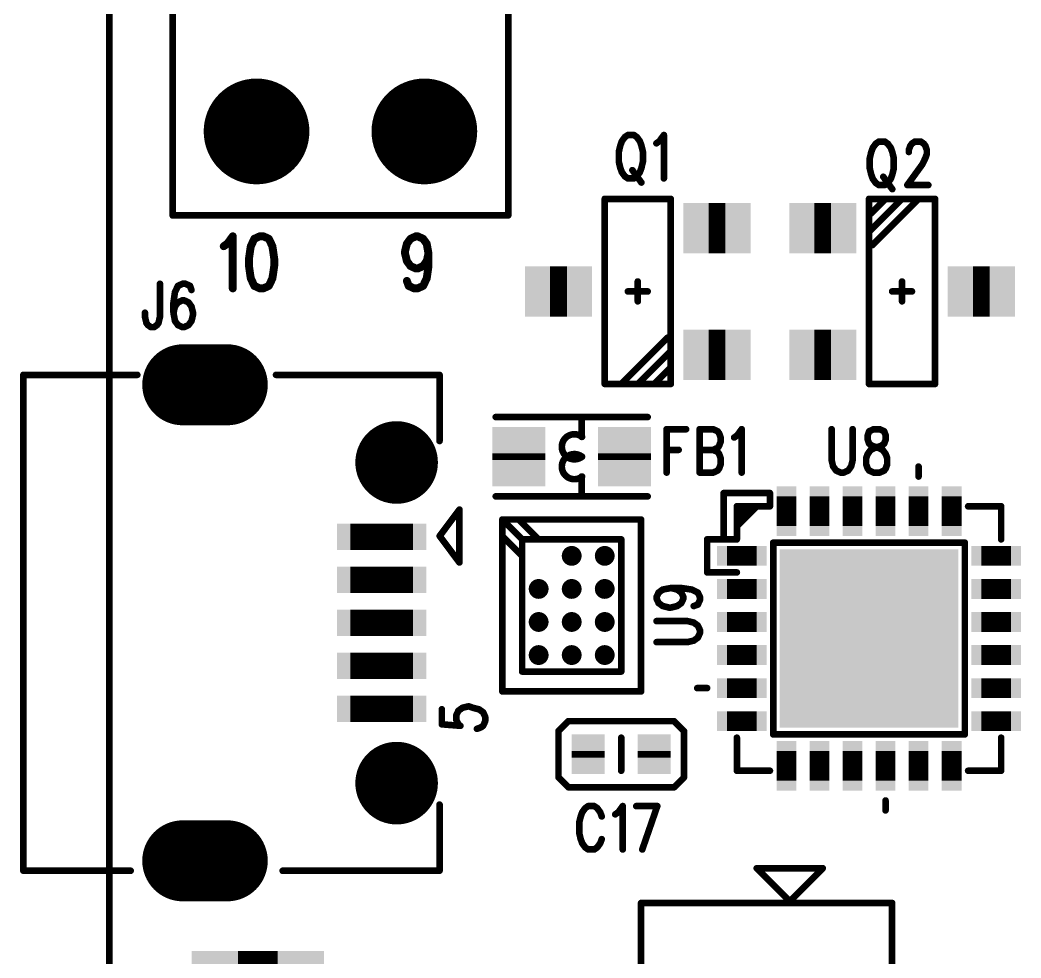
# Model space of a CAD drawing. Extents: x 98.7 to 144.1, y 93.1 to 144.1.
# Drawn here: x 98.65 to 113.8, y 112.67 to 126.85 of the extents above; entities that cross this region are included whole.
import ezdxf

# ---------------------------------------------------------------- set-up
doc = ezdxf.new("R2010")
doc.units = 0
doc.layers.get('0').update_dxf_attribs({"linetype": 'CONTINUOUS'})
doc.layers.add('MASK-TOP_PHO', color=10, linetype='CONTINUOUS')
doc.layers.add('SILK-TOP_PHO', color=9, linetype='CONTINUOUS')

# ---------------------------------------------------------------- blocks, each defined once
blk = doc.blocks.new('ROUND_1')
at = {"const_width": 0.050038}
blk.add_lwpolyline([(-0.025018, 0, 1), (0.025018, 0, 1)], format="xyb", close=True, dxfattribs=at)
blk = doc.blocks.new('ROUND_114')
at = {"const_width": 0.059944}
blk.add_lwpolyline([(-0.029972, 0, 1), (0.029972, 0, 1)], format="xyb", close=True, dxfattribs=at)
blk = doc.blocks.new('SQUARE_43')
blk.add_solid([(1.35001, 1.35001), (1.35001, -1.35001), (-1.35001, 1.35001), (-1.35001, -1.35001)])
blk = doc.blocks.new('ROUND_49')
at = {"const_width": 0.799972}
blk.add_lwpolyline([(-0.399986, 0, 1), (0.399986, 0, 1)], format="xyb", close=True, dxfattribs=at)
blk = doc.blocks.new('ROUND_184')
at = {"const_width": 0.624966}
blk.add_lwpolyline([(-0.312484, 0, 1), (0.312484, 0, 1)], format="xyb", close=True, dxfattribs=at)
blk = doc.blocks.new('ROUND_200')
at = {"const_width": 0.149986}
blk.add_lwpolyline([(-0.074994, 0, 1), (0.074994, 0, 1)], format="xyb", close=True, dxfattribs=at)
blk = doc.blocks.new('SQUARE_7')
blk.add_solid([(0.381, 0.381), (0.381, -0.381), (-0.381, 0.381), (-0.381, -0.381)])
blk = doc.blocks.new('SQUARE_16')
blk.add_solid([(0.250062, 0.250062), (0.250062, -0.250062), (-0.250062, 0.250062), (-0.250062, -0.250062)])
blk = doc.blocks.new('SQUARE_132')
blk.add_solid([(0.700024, 0.700024), (0.700024, -0.700024), (-0.700024, 0.700024), (-0.700024, -0.700024)])
blk = doc.blocks.new('SQUARE_137')
blk.add_solid([(0.149986, 0.149986), (0.149986, -0.149986), (-0.149986, 0.149986), (-0.149986, -0.149986)])
blk = doc.blocks.new('SQUARE_165')
blk.add_solid([(0.40005, 0.40005), (0.40005, -0.40005), (-0.40005, 0.40005), (-0.40005, -0.40005)])
blk = doc.blocks.new('SQUARE_202')
blk.add_solid([(0.200024, 0.200024), (0.200024, -0.200024), (-0.200024, 0.200024), (-0.200024, -0.200024)])
blk = doc.blocks.new('ROUND_203')
at = {"const_width": 0.61252}
blk.add_lwpolyline([(-0.30626, 0, 1), (0.30626, 0, 1)], format="xyb", close=True, dxfattribs=at)

msp = doc.modelspace()

# ---------------------------------------------------------------- linework, layer by layer
at = {"layer": 'MASK-TOP_PHO'}
for points, const_width in [([(100.000054, 143.999966), (100.000054, 100.000054)], 0.100076), ([(109.326934, 123.707398), (109.072934, 123.707398)], 0.762), ([(110.67288, 123.707398), (110.92688, 123.707398)], 0.762), ([(106.926888, 122.750072), (106.672888, 122.750072)], 0.762), ([(113.072926, 122.750072), (113.326926, 122.750072)], 0.762), ([(109.326934, 121.792492), (109.072934, 121.792492)], 0.762), ([(110.67288, 121.792492), (110.92688, 121.792492)], 0.762), ([(101.112574, 121.337578), (101.787452, 121.337578)], 1.225042), ([(106.19994, 120.199912), (106.19994, 120.299988)], 0.8001), ([(107.799886, 120.199912), (107.799886, 120.299988)], 0.8001), ([(110.24997, 119.650002), (110.24997, 119.199914)], 0.299972), ([(110.750096, 119.650002), (110.750096, 119.199914)], 0.299972), ([(111.249968, 119.650002), (111.249968, 119.199914)], 0.299972), ([(111.750094, 119.650002), (111.750094, 119.199914)], 0.299972), ([(112.249966, 119.650002), (112.249966, 119.199914)], 0.299972), ([(112.750092, 119.650002), (112.750092, 119.199914)], 0.299972), ([(103.650034, 119.037608), (104.599994, 119.037608)], 0.400048), ([(109.350048, 118.75008), (109.799882, 118.75008)], 0.299972), ([(113.199926, 118.75008), (113.650014, 118.75008)], 0.299972), ([(103.650034, 118.387622), (104.599994, 118.387622)], 0.400048), ([(109.350048, 118.249954), (109.799882, 118.249954)], 0.299972), ([(113.199926, 118.249954), (113.650014, 118.249954)], 0.299972), ([(103.650034, 117.737382), (104.599994, 117.737382)], 0.400048), ([(109.350048, 117.750082), (109.799882, 117.750082)], 0.299972), ([(113.199926, 117.750082), (113.650014, 117.750082)], 0.299972), ([(103.650034, 117.087396), (104.599994, 117.087396)], 0.400048), ([(109.350048, 117.249956), (109.799882, 117.249956)], 0.299972), ([(113.199926, 117.249956), (113.650014, 117.249956)], 0.299972), ([(109.350048, 116.750084), (109.799882, 116.750084)], 0.299972), ([(113.199926, 116.750084), (113.650014, 116.750084)], 0.299972), ([(103.650034, 116.43741), (104.599994, 116.43741)], 0.400048), ([(109.350048, 116.249958), (109.799882, 116.249958)], 0.299972), ([(113.199926, 116.249958), (113.650014, 116.249958)], 0.299972), ([(107.249976, 115.800124), (107.249976, 115.700048)], 0.500124), ([(108.249974, 115.800124), (108.249974, 115.700048)], 0.500124), ([(110.24997, 115.800124), (110.24997, 115.350036)], 0.299972), ([(110.750096, 115.800124), (110.750096, 115.350036)], 0.299972), ([(111.249968, 115.800124), (111.249968, 115.350036)], 0.299972), ([(111.750094, 115.800124), (111.750094, 115.350036)], 0.299972), ([(112.249966, 115.800124), (112.249966, 115.350036)], 0.299972), ([(112.750092, 115.800124), (112.750092, 115.350036)], 0.299972), ([(101.112574, 114.13744), (101.787452, 114.13744)], 1.225042), ([(101.950012, 112.07496), (102.54996, 112.07496)], 1.400048)]:
    msp.add_lwpolyline(points, dxfattribs=dict(at, const_width=const_width))
at = {"layer": 'SILK-TOP_PHO'}
for points, const_width in [([(100.000054, 143.999966), (100.000054, 100.000054)], 0.100076), ([(100.95992, 123.89993), (100.95992, 136.59993)], 0.100076), ([(106.03992, 136.59993), (106.03992, 123.89993)], 0.100076), ([(107.849924, 125.115574), (107.804458, 125.084332)], 0.100076), ([(107.940856, 125.115574), (107.849924, 125.115574)], 0.100076), ([(107.986322, 125.084332), (107.940856, 125.115574)], 0.100076), ([(108.32719, 125.021848), (108.395516, 125.115574)], 0.100076), ([(108.395516, 125.115574), (108.395516, 124.459492)], 0.100076), ([(107.736386, 124.959364), (107.713526, 124.865638)], 0.100076), ([(107.758992, 125.021848), (107.736386, 124.959364)], 0.100076), ([(107.804458, 125.084332), (107.758992, 125.021848)], 0.100076), ([(108.031788, 125.021848), (107.986322, 125.084332)], 0.100076), ([(108.054648, 124.959364), (108.031788, 125.021848)], 0.100076), ([(108.077254, 124.865638), (108.054648, 124.959364)], 0.100076), ([(108.281724, 124.990606), (108.32719, 125.021848)], 0.100076), ([(111.602266, 124.984256), (111.5568, 124.921772)], 0.100076), ([(111.647732, 125.015752), (111.602266, 124.984256)], 0.100076), ([(111.738664, 125.015752), (111.647732, 125.015752)], 0.100076), ([(111.78413, 124.984256), (111.738664, 125.015752)], 0.100076), ([(111.829596, 124.921772), (111.78413, 124.984256)], 0.100076), ([(112.102392, 124.89053), (112.124998, 124.953014)], 0.100076), ([(112.124998, 124.953014), (112.147604, 124.984256)], 0.100076), ([(112.147604, 124.984256), (112.19307, 125.015752)], 0.100076), ([(112.19307, 125.015752), (112.284002, 125.015752)], 0.100076), ([(112.284002, 125.015752), (112.329468, 124.984256)], 0.100076), ([(112.329468, 124.984256), (112.352328, 124.953014)], 0.100076), ([(112.352328, 124.953014), (112.374934, 124.89053)], 0.100076), ([(107.713526, 124.865638), (107.713526, 124.709428)], 0.100076), ([(108.077254, 124.709428), (108.077254, 124.865638)], 0.100076), ([(111.534194, 124.859288), (111.511334, 124.765562)], 0.100076), ([(111.5568, 124.921772), (111.534194, 124.859288)], 0.100076), ([(111.852202, 124.859288), (111.829596, 124.921772)], 0.100076), ([(111.875062, 124.765562), (111.852202, 124.859288)], 0.100076), ([(112.102392, 124.859288), (112.102392, 124.89053)], 0.100076), ([(112.374934, 124.828046), (112.352328, 124.765562)], 0.100076), ([(112.374934, 124.89053), (112.374934, 124.828046)], 0.100076), ([(107.713526, 124.709428), (107.736386, 124.615702)], 0.100076), ([(108.054648, 124.615702), (108.077254, 124.709428)], 0.100076), ([(111.511334, 124.765562), (111.511334, 124.609352)], 0.100076), ([(111.875062, 124.609352), (111.875062, 124.765562)], 0.100076), ([(112.306862, 124.671836), (112.079532, 124.359416)], 0.100076), ([(112.352328, 124.765562), (112.306862, 124.671836)], 0.100076), ([(107.736386, 124.615702), (107.758992, 124.553218)], 0.100076), ([(107.758992, 124.553218), (107.804458, 124.490734)], 0.100076), ([(107.804458, 124.490734), (107.849924, 124.459492)], 0.100076), ([(107.91825, 124.58446), (108.054648, 124.396754)], 0.100076), ([(107.940856, 124.459492), (107.986322, 124.490734)], 0.100076), ([(107.986322, 124.490734), (108.031788, 124.553218)], 0.100076), ([(108.031788, 124.553218), (108.054648, 124.615702)], 0.100076), ([(111.511334, 124.609352), (111.534194, 124.515626)], 0.100076), ([(111.534194, 124.515626), (111.5568, 124.453142)], 0.100076), ([(111.715804, 124.484384), (111.852202, 124.296932)], 0.100076), ([(111.829596, 124.453142), (111.852202, 124.515626)], 0.100076), ([(111.852202, 124.515626), (111.875062, 124.609352)], 0.100076), ([(107.849924, 124.459492), (107.940856, 124.459492)], 0.100076), ([(111.5568, 124.453142), (111.602266, 124.390658)], 0.100076), ([(111.602266, 124.390658), (111.647732, 124.359416)], 0.100076), ([(111.647732, 124.359416), (111.738664, 124.359416)], 0.100076), ([(111.738664, 124.359416), (111.78413, 124.390658)], 0.100076), ([(111.78413, 124.390658), (111.829596, 124.453142)], 0.100076), ([(112.079532, 124.359416), (112.397794, 124.359416)], 0.100076), ([(108.49991, 124.15012), (107.499912, 124.15012)], 0.100076), ([(107.499912, 124.15012), (107.499912, 121.350024)], 0.100076), ([(108.49991, 121.350024), (108.49991, 124.15012)], 0.100076), ([(111.499904, 124.15012), (111.499904, 121.350024)], 0.100076), ([(112.499902, 124.15012), (111.499904, 124.15012)], 0.100076), ([(112.00003, 124.15012), (111.52505, 123.674886)], 0.100076), ([(111.750094, 124.15012), (111.52505, 123.925076)], 0.100076), ([(112.249966, 124.149866), (111.549942, 123.449842)], 0.100076), ([(112.499902, 121.350024), (112.499902, 124.15012)], 0.100076), ([(106.03992, 123.89993), (100.95992, 123.89993)], 0.100076), ([(101.788214, 123.471178), (101.870002, 123.5837)], 0.119888), ([(101.870002, 123.5837), (101.870002, 122.7963)], 0.119888), ([(102.279196, 123.5837), (102.197154, 123.546362)], 0.119888), ([(102.333552, 123.5837), (102.279196, 123.5837)], 0.119888), ([(102.41534, 123.546362), (102.333552, 123.5837)], 0.119888), ([(104.560116, 123.546362), (104.641904, 123.5837)], 0.119888), ([(104.641904, 123.5837), (104.669082, 123.5837)], 0.119888), ([(104.669082, 123.5837), (104.75087, 123.546362)], 0.119888), ([(101.733604, 123.43384), (101.788214, 123.471178)], 0.119888), ([(102.142798, 123.43384), (102.115366, 123.246134)], 0.119888), ([(102.197154, 123.546362), (102.142798, 123.43384)], 0.119888), ([(102.46995, 123.43384), (102.41534, 123.546362)], 0.119888), ([(102.497382, 123.246134), (102.46995, 123.43384)], 0.119888), ([(104.478074, 123.358656), (104.505506, 123.471178)], 0.119888), ([(104.505506, 123.471178), (104.560116, 123.546362)], 0.119888), ([(104.75087, 123.546362), (104.80548, 123.471178)], 0.119888), ([(104.80548, 123.471178), (104.832658, 123.321318)], 0.119888), ([(104.478074, 123.321318), (104.478074, 123.358656)], 0.119888), ([(104.505506, 123.208796), (104.478074, 123.321318)], 0.119888), ([(104.832658, 123.321318), (104.80548, 123.208796)], 0.119888), ([(104.832658, 123.321318), (104.832658, 123.133866)], 0.119888), ([(102.115366, 123.246134), (102.115366, 123.133866)], 0.119888), ([(102.115366, 123.133866), (102.142798, 122.94616)], 0.119888), ([(102.46995, 122.94616), (102.497382, 123.133866)], 0.119888), ([(102.497382, 123.133866), (102.497382, 123.246134)], 0.119888), ([(104.560116, 123.133866), (104.505506, 123.208796)], 0.119888), ([(104.641904, 123.096274), (104.560116, 123.133866)], 0.119888), ([(104.75087, 123.133866), (104.669082, 123.096274)], 0.119888), ([(104.80548, 123.208796), (104.75087, 123.133866)], 0.119888), ([(104.832658, 123.133866), (104.80548, 122.94616)], 0.119888), ([(104.669082, 123.096274), (104.641904, 123.096274)], 0.119888), ([(100.76815, 122.865642), (100.76815, 122.365516)], 0.100076), ([(101.040946, 122.8344), (100.99548, 122.740674)], 0.100076), ([(101.109018, 122.865642), (101.040946, 122.8344)], 0.100076), ([(101.154484, 122.865642), (101.109018, 122.865642)], 0.100076), ([(101.22281, 122.8344), (101.154484, 122.865642)], 0.100076), ([(101.245416, 122.771916), (101.22281, 122.8344)], 0.100076), ([(102.142798, 122.94616), (102.197154, 122.833638)], 0.119888), ([(102.197154, 122.833638), (102.279196, 122.7963)], 0.119888), ([(102.333552, 122.7963), (102.41534, 122.833638)], 0.119888), ([(102.41534, 122.833638), (102.46995, 122.94616)], 0.119888), ([(104.532684, 122.833638), (104.505506, 122.908822)], 0.119888), ([(104.614472, 122.7963), (104.532684, 122.833638)], 0.119888), ([(104.75087, 122.833638), (104.669082, 122.7963)], 0.119888), ([(104.80548, 122.94616), (104.75087, 122.833638)], 0.119888), ([(108.000038, 122.599958), (108.000038, 122.900186)], 0.100076), ([(112.00003, 122.900186), (112.00003, 122.599958)], 0.100076), ([(100.99548, 122.740674), (100.97262, 122.584464)], 0.100076), ([(102.279196, 122.7963), (102.333552, 122.7963)], 0.119888), ([(104.669082, 122.7963), (104.614472, 122.7963)], 0.119888), ([(107.849924, 122.750072), (108.150152, 122.750072)], 0.100076), ([(112.150144, 122.750072), (111.849916, 122.750072)], 0.100076), ([(100.97262, 122.584464), (100.97262, 122.428)], 0.100076), ([(100.99548, 122.52198), (100.97262, 122.428)], 0.100076), ([(101.040946, 122.584464), (100.99548, 122.52198)], 0.100076), ([(101.109018, 122.615706), (101.040946, 122.584464)], 0.100076), ([(101.131878, 122.615706), (101.109018, 122.615706)], 0.100076), ([(101.19995, 122.584464), (101.131878, 122.615706)], 0.100076), ([(101.245416, 122.52198), (101.19995, 122.584464)], 0.100076), ([(101.268276, 122.428), (101.245416, 122.52198)], 0.100076), ([(100.54082, 122.365516), (100.54082, 122.428)], 0.100076), ([(100.56368, 122.27179), (100.54082, 122.365516)], 0.100076), ([(100.76815, 122.365516), (100.745544, 122.27179)], 0.100076), ([(100.97262, 122.428), (100.99548, 122.303032)], 0.100076), ([(101.245416, 122.303032), (101.268276, 122.396758)], 0.100076), ([(101.268276, 122.396758), (101.268276, 122.428)], 0.100076), ([(100.586286, 122.240548), (100.56368, 122.27179)], 0.100076), ([(100.631752, 122.209306), (100.586286, 122.240548)], 0.100076), ([(100.722684, 122.240548), (100.677218, 122.209306)], 0.100076), ([(100.745544, 122.27179), (100.722684, 122.240548)], 0.100076), ([(100.99548, 122.303032), (101.040946, 122.240548)], 0.100076), ([(101.040946, 122.240548), (101.109018, 122.209306)], 0.100076), ([(101.131878, 122.209306), (101.19995, 122.240548)], 0.100076), ([(101.19995, 122.240548), (101.245416, 122.303032)], 0.100076), ([(100.677218, 122.209306), (100.631752, 122.209306)], 0.100076), ([(101.109018, 122.209306), (101.131878, 122.209306)], 0.100076), ([(107.749848, 121.350024), (108.449872, 122.050048)], 0.100076), ([(108.000038, 121.350024), (108.475018, 121.825004)], 0.100076), ([(100.000054, 121.487438), (98.700082, 121.487438)], 0.100076), ([(98.700082, 121.487438), (98.700082, 113.98758)], 0.100076), ([(100.424996, 121.487438), (100.000054, 121.487438)], 0.100076), ([(100.000054, 117.737382), (100.000054, 121.487438)], 0.100076), ([(104.575102, 121.487438), (102.525068, 121.487438)], 0.100076), ([(105.000044, 121.487438), (104.575102, 121.487438)], 0.100076), ([(105.000044, 120.48744), (105.000044, 121.487438)], 0.100076), ([(108.249974, 121.350024), (108.475018, 121.575068)], 0.100076), ([(107.499912, 121.350024), (108.49991, 121.350024)], 0.100076), ([(111.499904, 121.350024), (112.499902, 121.350024)], 0.100076), ([(105.849928, 120.849898), (108.149898, 120.849898)], 0.100076), ([(107.1499, 120.549924), (107.1499, 120.849898)], 0.100076), ([(108.43641, 120.665748), (108.43641, 120.009412)], 0.100076), ([(108.43641, 120.665748), (108.731812, 120.665748)], 0.100076), ([(108.936282, 120.665748), (108.936282, 120.009412)], 0.100076), ([(108.936282, 120.665748), (109.141006, 120.665748)], 0.100076), ([(109.141006, 120.665748), (109.209078, 120.634252)], 0.100076), ([(109.209078, 120.634252), (109.231938, 120.60301)], 0.100076), ([(109.231938, 120.60301), (109.254544, 120.540526)], 0.100076), ([(109.459014, 120.540526), (109.50448, 120.571768)], 0.100076), ([(109.50448, 120.571768), (109.572806, 120.665748)], 0.100076), ([(109.572806, 120.665748), (109.572806, 120.009412)], 0.100076), ([(110.933992, 120.665748), (110.933992, 120.196864)], 0.100076), ([(111.252254, 120.196864), (111.252254, 120.665748)], 0.100076), ([(111.50219, 120.634252), (111.479584, 120.571768)], 0.100076), ([(111.479584, 120.571768), (111.479584, 120.509284)], 0.100076), ([(111.570516, 120.665748), (111.50219, 120.634252)], 0.100076), ([(111.661448, 120.665748), (111.570516, 120.665748)], 0.100076), ([(111.72952, 120.634252), (111.661448, 120.665748)], 0.100076), ([(111.75238, 120.571768), (111.72952, 120.634252)], 0.100076), ([(111.75238, 120.509284), (111.75238, 120.571768)], 0.100076), ([(109.231938, 120.415558), (109.209078, 120.384316)], 0.100076), ([(109.254544, 120.478042), (109.231938, 120.415558)], 0.100076), ([(109.254544, 120.540526), (109.254544, 120.478042)], 0.100076), ([(111.479584, 120.509284), (111.50219, 120.4468)], 0.100076), ([(111.50219, 120.4468), (111.547656, 120.415558)], 0.100076), ([(111.547656, 120.415558), (111.638588, 120.384316)], 0.100076), ([(111.593122, 120.384316), (111.684054, 120.415558)], 0.100076), ([(111.684054, 120.415558), (111.72952, 120.4468)], 0.100076), ([(111.72952, 120.4468), (111.75238, 120.509284)], 0.100076), ([(108.43641, 120.353074), (108.618274, 120.353074)], 0.100076), ([(108.936282, 120.353074), (109.141006, 120.353074)], 0.100076), ([(109.209078, 120.384316), (109.141006, 120.353074)], 0.100076), ([(109.141006, 120.353074), (109.209078, 120.321832)], 0.100076), ([(109.209078, 120.321832), (109.231938, 120.29059)], 0.100076), ([(109.231938, 120.29059), (109.254544, 120.228106)], 0.100076), ([(111.456724, 120.228106), (111.479584, 120.29059)], 0.100076), ([(111.479584, 120.29059), (111.52505, 120.353074)], 0.100076), ([(111.52505, 120.353074), (111.593122, 120.384316)], 0.100076), ([(111.638588, 120.384316), (111.706914, 120.353074)], 0.100076), ([(111.706914, 120.353074), (111.75238, 120.29059)], 0.100076), ([(111.75238, 120.29059), (111.774986, 120.228106)], 0.100076), ([(109.254544, 120.13438), (109.231938, 120.071896)], 0.100076), ([(109.254544, 120.228106), (109.254544, 120.13438)], 0.100076), ([(110.933992, 120.196864), (110.956852, 120.103138)], 0.100076), ([(110.956852, 120.103138), (111.002318, 120.040654)], 0.100076), ([(111.184182, 120.040654), (111.229648, 120.103138)], 0.100076), ([(111.229648, 120.103138), (111.252254, 120.196864)], 0.100076), ([(111.456724, 120.13438), (111.456724, 120.228106)], 0.100076), ([(111.479584, 120.071896), (111.456724, 120.13438)], 0.100076), ([(111.774986, 120.13438), (111.75238, 120.071896)], 0.100076), ([(111.774986, 120.228106), (111.774986, 120.13438)], 0.100076), ([(112.249966, 119.949976), (112.249966, 120.10009)], 0.100076), ([(107.1499, 119.949976), (107.1499, 119.650002)], 0.100076), ([(109.141006, 120.009412), (108.936282, 120.009412)], 0.100076), ([(109.209078, 120.040654), (109.141006, 120.009412)], 0.100076), ([(109.231938, 120.071896), (109.209078, 120.040654)], 0.100076), ([(111.002318, 120.040654), (111.07039, 120.009412)], 0.100076), ([(111.07039, 120.009412), (111.115856, 120.009412)], 0.100076), ([(111.115856, 120.009412), (111.184182, 120.040654)], 0.100076), ([(111.50219, 120.040654), (111.479584, 120.071896)], 0.100076), ([(111.570516, 120.009412), (111.50219, 120.040654)], 0.100076), ([(111.661448, 120.009412), (111.570516, 120.009412)], 0.100076), ([(111.72952, 120.040654), (111.661448, 120.009412)], 0.100076), ([(111.75238, 120.071896), (111.72952, 120.040654)], 0.100076), ([(105.849928, 119.650002), (108.149898, 119.650002)], 0.100076), ([(110.000034, 119.70004), (109.30001, 119.70004)], 0.100076), ([(109.30001, 119.70004), (109.30001, 119.000016)], 0.100076), ([(110.000034, 119.499888), (110.000034, 119.70004)], 0.100076), ([(110.000034, 119.499888), (109.499908, 119.499888)], 0.100076), ([(109.499908, 119.499888), (109.499908, 119.000016)], 0.100076), ([(109.70006, 119.499888), (109.499908, 119.29999)], 0.100076), ([(109.799882, 119.499888), (109.499908, 119.199914)], 0.100076), ([(109.599984, 119.499888), (109.499908, 119.400066)], 0.100076), ([(113.4999, 119.499888), (113.000028, 119.499888)], 0.100076), ([(113.4999, 119.000016), (113.4999, 119.499888)], 0.100076), ([(105.00106, 119.050054), (105.301034, 119.450104)], 0.100076), ([(105.301034, 119.450104), (105.301034, 118.650004)], 0.100076), ([(105.950004, 116.700046), (105.950004, 119.29999)], 0.100076), ([(105.950004, 119.29999), (108.050076, 119.29999)], 0.100076), ([(106.249978, 119.000016), (105.974896, 119.275098)], 0.100076), ([(106.499914, 119.000016), (106.19994, 119.29999)], 0.100076), ([(108.050076, 119.29999), (108.050076, 116.700046)], 0.100076), ([(105.301034, 118.650004), (105.00106, 119.050054)], 0.100076), ([(106.249978, 118.75008), (105.950004, 119.050054)], 0.100076), ([(107.00004, 119.000016), (106.249978, 119.000016)], 0.100076), ([(106.249978, 119.000016), (106.249978, 117.00002)], 0.100076), ([(107.750102, 119.000016), (107.00004, 119.000016)], 0.100076), ([(107.750102, 117.00002), (107.750102, 119.000016)], 0.100076), ([(109.499908, 119.000016), (109.050074, 119.000016)], 0.100076), ([(109.050074, 119.000016), (109.050074, 118.49989)], 0.100076), ([(112.94999, 118.949978), (110.050072, 118.949978)], 0.100076), ([(110.050072, 118.949978), (110.050072, 116.05006)], 0.100076), ([(112.94999, 116.05006), (112.94999, 118.949978)], 0.100076), ([(109.050074, 118.49989), (109.499908, 118.49989)], 0.100076), ([(108.284264, 118.127272), (108.315506, 118.195344)], 0.100076), ([(108.284264, 118.104666), (108.284264, 118.127272)], 0.100076), ([(108.315506, 118.195344), (108.378244, 118.24081)], 0.100076), ([(108.378244, 118.24081), (108.503212, 118.26367)], 0.100076), ([(108.503212, 118.26367), (108.596938, 118.24081)], 0.100076), ([(108.503212, 118.26367), (108.659422, 118.26367)], 0.100076), ([(108.596938, 118.24081), (108.659422, 118.195344)], 0.100076), ([(108.659422, 118.26367), (108.815632, 118.24081)], 0.100076), ([(108.659422, 118.195344), (108.690664, 118.127272)], 0.100076), ([(108.690664, 118.127272), (108.690664, 118.104666)], 0.100076), ([(108.815632, 118.24081), (108.909358, 118.195344)], 0.100076), ([(108.909358, 118.195344), (108.9406, 118.127272)], 0.100076), ([(108.9406, 118.127272), (108.9406, 118.081806)], 0.100076), ([(108.315506, 118.03634), (108.284264, 118.104666)], 0.100076), ([(108.378244, 117.990874), (108.315506, 118.03634)], 0.100076), ([(108.47197, 117.968268), (108.378244, 117.990874)], 0.100076), ([(108.503212, 117.968268), (108.47197, 117.968268)], 0.100076), ([(108.596938, 117.990874), (108.503212, 117.968268)], 0.100076), ([(108.659422, 118.03634), (108.596938, 117.990874)], 0.100076), ([(108.690664, 118.104666), (108.659422, 118.03634)], 0.100076), ([(108.909358, 118.013734), (108.846874, 117.990874)], 0.100076), ([(108.9406, 118.081806), (108.909358, 118.013734)], 0.100076), ([(100.000054, 113.98758), (100.000054, 117.737382)], 0.100076), ([(108.753148, 117.763544), (108.284264, 117.763544)], 0.100076), ([(108.846874, 117.740938), (108.753148, 117.763544)], 0.100076), ([(108.909358, 117.695472), (108.846874, 117.740938)], 0.100076), ([(108.9406, 117.6274), (108.909358, 117.695472)], 0.100076), ([(108.909358, 117.513608), (108.9406, 117.581934)], 0.100076), ([(108.9406, 117.581934), (108.9406, 117.6274)], 0.100076), ([(108.284264, 117.445536), (108.753148, 117.445536)], 0.100076), ([(108.753148, 117.445536), (108.846874, 117.468142)], 0.100076), ([(108.846874, 117.468142), (108.909358, 117.513608)], 0.100076), ([(106.249978, 117.00002), (107.750102, 117.00002)], 0.100076), ([(108.050076, 116.700046), (105.950004, 116.700046)], 0.100076), ([(109.050074, 116.750084), (108.89996, 116.750084)], 0.100076), ([(105.346754, 116.452396), (105.440734, 116.475002)], 0.100076), ([(105.440734, 116.475002), (105.503218, 116.452396)], 0.100076), ([(105.034334, 116.429536), (105.034334, 116.202206)], 0.100076), ([(105.253028, 116.338604), (105.28427, 116.40693)], 0.100076), ([(105.253028, 116.270532), (105.253028, 116.338604)], 0.100076), ([(105.28427, 116.40693), (105.346754, 116.452396)], 0.100076), ([(105.503218, 116.452396), (105.596944, 116.429536)], 0.100076), ([(105.596944, 116.429536), (105.659428, 116.38407)], 0.100076), ([(105.659428, 116.38407), (105.69067, 116.315998)], 0.100076), ([(105.69067, 116.315998), (105.69067, 116.247672)], 0.100076), ([(105.034334, 116.202206), (105.315512, 116.1796)], 0.100076), ([(105.28427, 116.202206), (105.253028, 116.270532)], 0.100076), ([(105.315512, 116.1796), (105.28427, 116.202206)], 0.100076), ([(105.628186, 116.15674), (105.565702, 116.134134)], 0.100076), ([(105.659428, 116.1796), (105.628186, 116.15674)], 0.100076), ([(105.69067, 116.247672), (105.659428, 116.1796)], 0.100076), ([(106.950002, 116.249958), (106.799888, 116.100098)], 0.100076), ([(108.549948, 116.249958), (106.950002, 116.249958)], 0.100076), ([(108.700062, 116.100098), (108.549948, 116.249958)], 0.100076), ([(106.799888, 116.100098), (106.799888, 115.400074)], 0.100076), ([(107.750102, 116.000022), (107.750102, 115.499896)], 0.100076), ([(108.700062, 115.400074), (108.700062, 116.100098)], 0.100076), ([(109.499908, 116.000022), (109.499908, 115.499896)], 0.100076), ([(110.050072, 116.05006), (112.94999, 116.05006)], 0.100076), ([(113.4999, 116.000022), (113.4999, 115.499896)], 0.100076), ([(106.799888, 115.400074), (106.950002, 115.24996)], 0.100076), ([(108.549948, 115.24996), (108.700062, 115.400074)], 0.100076), ([(109.499908, 115.499896), (110.000034, 115.499896)], 0.100076), ([(113.4999, 115.499896), (113.000028, 115.499896)], 0.100076), ([(106.950002, 115.24996), (108.549948, 115.24996)], 0.100076), ([(105.000044, 114.987578), (105.000044, 113.98758)], 0.100076), ([(107.249976, 114.965734), (107.20451, 114.934492)], 0.100076), ([(107.340908, 114.965734), (107.249976, 114.965734)], 0.100076), ([(107.386374, 114.934492), (107.340908, 114.965734)], 0.100076), ([(107.704636, 114.871754), (107.772708, 114.965734)], 0.100076), ([(107.772708, 114.965734), (107.772708, 114.309398)], 0.100076), ([(107.977178, 114.965734), (108.29544, 114.965734)], 0.100076), ([(108.29544, 114.965734), (108.06811, 114.309398)], 0.100076), ([(111.750094, 114.899948), (111.750094, 115.050062)], 0.100076), ([(107.136438, 114.80927), (107.113578, 114.715544)], 0.100076), ([(107.159044, 114.871754), (107.136438, 114.80927)], 0.100076), ([(107.20451, 114.934492), (107.159044, 114.871754)], 0.100076), ([(107.43184, 114.871754), (107.386374, 114.934492)], 0.100076), ([(107.454446, 114.80927), (107.43184, 114.871754)], 0.100076), ([(107.65917, 114.840512), (107.704636, 114.871754)], 0.100076), ([(107.113578, 114.715544), (107.113578, 114.559334)], 0.100076), ([(107.113578, 114.559334), (107.136438, 114.465608)], 0.100076), ([(107.136438, 114.465608), (107.159044, 114.403124)], 0.100076), ([(107.159044, 114.403124), (107.20451, 114.34064)], 0.100076), ([(107.20451, 114.34064), (107.249976, 114.309398)], 0.100076), ([(107.340908, 114.309398), (107.386374, 114.34064)], 0.100076), ([(107.386374, 114.34064), (107.43184, 114.403124)], 0.100076), ([(107.43184, 114.403124), (107.454446, 114.465608)], 0.100076), ([(107.249976, 114.309398), (107.340908, 114.309398)], 0.100076), ([(98.700082, 113.98758), (100.000054, 113.98758)], 0.100076), ([(100.000054, 113.98758), (100.32492, 113.98758)], 0.100076), ([(104.575102, 113.98758), (102.62489, 113.98758)], 0.100076), ([(105.000044, 113.98758), (104.575102, 113.98758)], 0.100076), ([(110.275116, 113.549938), (109.799882, 114.024918)], 0.100076), ([(109.799882, 114.024918), (110.79988, 114.024918)], 0.100076), ([(110.79988, 114.024918), (110.3249, 113.549938)], 0.100076), ([(108.050076, 113.4999), (111.849916, 113.4999)], 0.100076), ([(108.050076, 101.000052), (108.050076, 113.4999)], 0.100076), ([(111.849916, 113.4999), (111.849916, 101.000052)], 0.100076)]:
    msp.add_lwpolyline(points, dxfattribs=dict(at, const_width=const_width))
at = {"layer": 'SILK-TOP_PHO', "const_width": 0.100076}
for points in [[(107.156758, 120.549924, 2.0411696), (107.156758, 120.24995)], [(107.156758, 120.24995, 2.0400898), (107.156758, 119.949722)]]:
    msp.add_lwpolyline(points, format="xyb", dxfattribs=at)

# ---------------------------------------------------------------- block references
at = {"layer": 'MASK-TOP_PHO'}
for name, p in [('ROUND_49', (102.22992, 125.16993)), ('ROUND_49', (104.76992, 125.16993)), ('SQUARE_7', (109.072934, 123.707398)), ('SQUARE_7', (109.326934, 123.707398)), ('SQUARE_7', (110.67288, 123.707398)), ('SQUARE_7', (110.92688, 123.707398)), ('SQUARE_7', (106.672888, 122.750072)), ('SQUARE_7', (106.926888, 122.750072)), ('SQUARE_7', (113.072926, 122.750072)), ('SQUARE_7', (113.326926, 122.750072)), ('SQUARE_7', (109.072934, 121.792492)), ('SQUARE_7', (109.326934, 121.792492)), ('SQUARE_7', (110.67288, 121.792492)), ('SQUARE_7', (110.92688, 121.792492)), ('ROUND_203', (101.112574, 121.337578)), ('ROUND_203', (101.787452, 121.337578)), ('ROUND_184', (104.350058, 120.162574)), ('SQUARE_165', (106.19994, 120.299988)), ('SQUARE_165', (106.19994, 120.199912)), ('SQUARE_165', (107.799886, 120.299988)), ('SQUARE_165', (107.799886, 120.199912)), ('SQUARE_137', (110.24997, 119.650002)), ('SQUARE_137', (110.750096, 119.650002)), ('SQUARE_137', (111.249968, 119.650002)), ('SQUARE_137', (111.750094, 119.650002)), ('SQUARE_137', (112.249966, 119.650002)), ('SQUARE_137', (112.750092, 119.650002)), ('SQUARE_202', (103.650034, 119.037608)), ('SQUARE_202', (104.599994, 119.037608)), ('SQUARE_137', (110.24997, 119.199914)), ('SQUARE_137', (110.750096, 119.199914)), ('SQUARE_137', (111.249968, 119.199914)), ('SQUARE_137', (111.750094, 119.199914)), ('SQUARE_137', (112.249966, 119.199914)), ('SQUARE_137', (112.750092, 119.199914)), ('ROUND_200', (107.00004, 118.75008)), ('ROUND_200', (107.499912, 118.75008)), ('SQUARE_137', (109.350048, 118.75008)), ('SQUARE_137', (109.799882, 118.75008)), ('SQUARE_43', (111.499904, 117.499892)), ('SQUARE_137', (113.199926, 118.75008)), ('SQUARE_137', (113.650014, 118.75008)), ('SQUARE_202', (103.650034, 118.387622)), ('SQUARE_202', (104.599994, 118.387622)), ('ROUND_200', (106.499914, 118.249954)), ('ROUND_200', (107.00004, 118.249954)), ('ROUND_200', (107.499912, 118.249954)), ('SQUARE_137', (109.350048, 118.249954)), ('SQUARE_137', (109.799882, 118.249954)), ('SQUARE_137', (113.199926, 118.249954)), ('SQUARE_137', (113.650014, 118.249954)), ('SQUARE_202', (103.650034, 117.737382)), ('SQUARE_202', (104.599994, 117.737382)), ('ROUND_200', (106.499914, 117.750082)), ('ROUND_200', (107.00004, 117.750082)), ('ROUND_200', (107.499912, 117.750082)), ('SQUARE_137', (109.350048, 117.750082)), ('SQUARE_137', (109.799882, 117.750082)), ('SQUARE_137', (113.199926, 117.750082)), ('SQUARE_137', (113.650014, 117.750082)), ('SQUARE_202', (103.650034, 117.087396)), ('SQUARE_202', (104.599994, 117.087396)), ('ROUND_200', (106.499914, 117.249956)), ('ROUND_200', (107.00004, 117.249956)), ('ROUND_200', (107.499912, 117.249956)), ('SQUARE_137', (109.350048, 117.249956)), ('SQUARE_137', (109.799882, 117.249956)), ('SQUARE_137', (113.199926, 117.249956)), ('SQUARE_137', (113.650014, 117.249956)), ('SQUARE_137', (109.350048, 116.750084)), ('SQUARE_137', (109.799882, 116.750084)), ('SQUARE_137', (113.199926, 116.750084)), ('SQUARE_137', (113.650014, 116.750084)), ('SQUARE_202', (103.650034, 116.43741)), ('SQUARE_202', (104.599994, 116.43741)), ('SQUARE_137', (109.350048, 116.249958)), ('SQUARE_137', (109.799882, 116.249958)), ('SQUARE_137', (113.199926, 116.249958)), ('SQUARE_137', (113.650014, 116.249958)), ('SQUARE_16', (107.249976, 115.800124)), ('SQUARE_16', (108.249974, 115.800124)), ('ROUND_184', (104.350058, 115.312444)), ('SQUARE_16', (107.249976, 115.700048)), ('SQUARE_16', (108.249974, 115.700048)), ('SQUARE_137', (110.24997, 115.800124)), ('SQUARE_137', (110.750096, 115.800124)), ('SQUARE_137', (111.249968, 115.800124)), ('SQUARE_137', (111.750094, 115.800124)), ('SQUARE_137', (112.249966, 115.800124)), ('SQUARE_137', (112.750092, 115.800124)), ('SQUARE_137', (110.24997, 115.350036)), ('SQUARE_137', (110.750096, 115.350036)), ('SQUARE_137', (111.249968, 115.350036)), ('SQUARE_137', (111.750094, 115.350036)), ('SQUARE_137', (112.249966, 115.350036)), ('SQUARE_137', (112.750092, 115.350036)), ('ROUND_203', (101.112574, 114.13744)), ('ROUND_203', (101.787452, 114.13744)), ('SQUARE_132', (101.950012, 112.07496)), ('SQUARE_132', (102.54996, 112.07496))]:
    msp.add_blockref(name, p, dxfattribs=at)
at = {"layer": 'SILK-TOP_PHO'}
for name, p in [('ROUND_1', (107.849924, 125.115574)), ('ROUND_1', (107.849924, 125.115574)), ('ROUND_1', (107.940856, 125.115574)), ('ROUND_1', (108.395516, 125.115574)), ('ROUND_1', (107.736386, 124.959364)), ('ROUND_1', (107.758992, 125.021848)), ('ROUND_1', (107.804458, 125.084332)), ('ROUND_1', (107.986322, 125.084332)), ('ROUND_1', (108.031788, 125.021848)), ('ROUND_1', (108.054648, 124.959364)), ('ROUND_1', (108.281724, 124.990606)), ('ROUND_1', (108.32719, 125.021848)), ('ROUND_1', (111.602266, 124.984256)), ('ROUND_1', (111.647732, 125.015752)), ('ROUND_1', (111.647732, 125.015752)), ('ROUND_1', (111.738664, 125.015752)), ('ROUND_1', (111.738664, 125.015752)), ('ROUND_1', (111.78413, 124.984256)), ('ROUND_1', (112.124998, 124.953014)), ('ROUND_1', (112.147604, 124.984256)), ('ROUND_1', (112.19307, 125.015752)), ('ROUND_1', (112.19307, 125.015752)), ('ROUND_1', (112.284002, 125.015752)), ('ROUND_1', (112.284002, 125.015752)), ('ROUND_1', (112.329468, 124.984256)), ('ROUND_1', (112.352328, 124.953014)), ('ROUND_1', (107.713526, 124.865638)), ('ROUND_1', (108.077254, 124.865638)), ('ROUND_1', (111.534194, 124.859288)), ('ROUND_1', (111.5568, 124.921772)), ('ROUND_1', (111.829596, 124.921772)), ('ROUND_1', (111.852202, 124.859288)), ('ROUND_1', (112.102392, 124.89053)), ('ROUND_1', (112.102392, 124.859288)), ('ROUND_1', (112.374934, 124.89053)), ('ROUND_1', (112.374934, 124.828046)), ('ROUND_1', (107.713526, 124.709428)), ('ROUND_1', (108.077254, 124.709428)), ('ROUND_1', (111.511334, 124.765562)), ('ROUND_1', (111.875062, 124.765562)), ('ROUND_1', (112.306862, 124.671836)), ('ROUND_1', (112.352328, 124.765562)), ('ROUND_1', (107.736386, 124.615702)), ('ROUND_1', (107.758992, 124.553218)), ('ROUND_1', (107.804458, 124.490734)), ('ROUND_1', (107.91825, 124.58446)), ('ROUND_1', (107.986322, 124.490734)), ('ROUND_1', (108.031788, 124.553218)), ('ROUND_1', (108.054648, 124.615702)), ('ROUND_1', (111.511334, 124.609352)), ('ROUND_1', (111.534194, 124.515626)), ('ROUND_1', (111.715804, 124.484384)), ('ROUND_1', (111.852202, 124.515626)), ('ROUND_1', (111.875062, 124.609352)), ('ROUND_1', (107.849924, 124.459492)), ('ROUND_1', (107.940856, 124.459492)), ('ROUND_1', (108.054648, 124.396754)), ('ROUND_1', (108.395516, 124.459492)), ('ROUND_1', (111.5568, 124.453142)), ('ROUND_1', (111.602266, 124.390658)), ('ROUND_1', (111.647732, 124.359416)), ('ROUND_1', (111.738664, 124.359416)), ('ROUND_1', (111.78413, 124.390658)), ('ROUND_1', (111.829596, 124.453142)), ('ROUND_1', (112.079532, 124.359416)), ('ROUND_1', (112.397794, 124.359416)), ('ROUND_1', (111.852202, 124.296932)), ('ROUND_1', (107.499912, 124.15012)), ('ROUND_1', (108.49991, 124.15012)), ('ROUND_1', (111.499904, 124.15012)), ('ROUND_1', (111.499904, 124.15012)), ('ROUND_1', (111.750094, 124.15012)), ('ROUND_1', (112.00003, 124.15012)), ('ROUND_1', (112.249966, 124.149866)), ('ROUND_1', (112.499902, 124.15012)), ('ROUND_1', (100.95992, 123.89993)), ('ROUND_1', (106.03992, 123.89993)), ('ROUND_1', (111.52505, 123.925076)), ('ROUND_114', (101.870002, 123.5837)), ('ROUND_114', (102.279196, 123.5837)), ('ROUND_114', (102.279196, 123.5837)), ('ROUND_114', (102.333552, 123.5837)), ('ROUND_114', (104.641904, 123.5837)), ('ROUND_114', (104.669082, 123.5837)), ('ROUND_1', (111.52505, 123.674886)), ('ROUND_114', (101.733604, 123.43384)), ('ROUND_114', (101.788214, 123.471178)), ('ROUND_114', (102.142798, 123.43384)), ('ROUND_114', (102.197154, 123.546362)), ('ROUND_114', (102.41534, 123.546362)), ('ROUND_114', (102.46995, 123.43384)), ('ROUND_114', (104.505506, 123.471178)), ('ROUND_114', (104.560116, 123.546362)), ('ROUND_114', (104.75087, 123.546362)), ('ROUND_114', (104.80548, 123.471178)), ('ROUND_1', (111.549942, 123.449842)), ('ROUND_114', (104.478074, 123.358656)), ('ROUND_114', (104.478074, 123.321318)), ('ROUND_114', (104.832658, 123.321318)), ('ROUND_114', (104.832658, 123.321318)), ('ROUND_114', (102.115366, 123.246134)), ('ROUND_114', (102.115366, 123.133866)), ('ROUND_114', (102.497382, 123.246134)), ('ROUND_114', (102.497382, 123.133866)), ('ROUND_114', (104.505506, 123.208796)), ('ROUND_114', (104.560116, 123.133866)), ('ROUND_114', (104.75087, 123.133866)), ('ROUND_114', (104.80548, 123.208796)), ('ROUND_114', (104.832658, 123.133866)), ('ROUND_114', (104.641904, 123.096274)), ('ROUND_114', (104.669082, 123.096274)), ('ROUND_1', (100.76815, 122.865642)), ('ROUND_1', (101.040946, 122.8344)), ('ROUND_1', (101.109018, 122.865642)), ('ROUND_1', (101.154484, 122.865642)), ('ROUND_1', (101.22281, 122.8344)), ('ROUND_114', (102.142798, 122.94616)), ('ROUND_114', (102.197154, 122.833638)), ('ROUND_114', (102.41534, 122.833638)), ('ROUND_114', (102.46995, 122.94616)), ('ROUND_114', (104.505506, 122.908822)), ('ROUND_114', (104.532684, 122.833638)), ('ROUND_114', (104.75087, 122.833638)), ('ROUND_114', (104.80548, 122.94616)), ('ROUND_1', (108.000038, 122.900186)), ('ROUND_1', (112.00003, 122.900186)), ('ROUND_1', (100.99548, 122.740674)), ('ROUND_1', (101.245416, 122.771916)), ('ROUND_114', (101.870002, 122.7963)), ('ROUND_114', (102.279196, 122.7963)), ('ROUND_114', (102.333552, 122.7963)), ('ROUND_114', (104.614472, 122.7963)), ('ROUND_114', (104.669082, 122.7963)), ('ROUND_1', (107.849924, 122.750072)), ('ROUND_1', (108.150152, 122.750072)), ('ROUND_1', (111.849916, 122.750072)), ('ROUND_1', (112.150144, 122.750072)), ('ROUND_1', (100.97262, 122.584464)), ('ROUND_1', (100.99548, 122.52198)), ('ROUND_1', (101.040946, 122.584464)), ('ROUND_1', (101.109018, 122.615706)), ('ROUND_1', (101.131878, 122.615706)), ('ROUND_1', (101.19995, 122.584464)), ('ROUND_1', (101.245416, 122.52198)), ('ROUND_1', (108.000038, 122.599958)), ('ROUND_1', (112.00003, 122.599958)), ('ROUND_1', (100.54082, 122.428)), ('ROUND_1', (100.54082, 122.365516)), ('ROUND_1', (100.76815, 122.365516)), ('ROUND_1', (100.97262, 122.428)), ('ROUND_1', (100.97262, 122.428)), ('ROUND_1', (101.268276, 122.428)), ('ROUND_1', (101.268276, 122.396758)), ('ROUND_1', (100.56368, 122.27179)), ('ROUND_1', (100.586286, 122.240548)), ('ROUND_1', (100.722684, 122.240548)), ('ROUND_1', (100.745544, 122.27179)), ('ROUND_1', (100.99548, 122.303032)), ('ROUND_1', (101.040946, 122.240548)), ('ROUND_1', (101.19995, 122.240548)), ('ROUND_1', (101.245416, 122.303032)), ('ROUND_1', (100.631752, 122.209306)), ('ROUND_1', (100.677218, 122.209306)), ('ROUND_1', (101.109018, 122.209306)), ('ROUND_1', (101.131878, 122.209306)), ('ROUND_1', (108.449872, 122.050048)), ('ROUND_1', (108.475018, 121.825004)), ('ROUND_1', (98.700082, 121.487438)), ('ROUND_1', (100.000054, 121.487438)), ('ROUND_1', (100.000054, 121.487438)), ('ROUND_1', (100.424996, 121.487438)), ('ROUND_1', (102.525068, 121.487438)), ('ROUND_1', (104.575102, 121.487438)), ('ROUND_1', (105.000044, 121.487438)), ('ROUND_1', (108.475018, 121.575068)), ('ROUND_1', (107.499912, 121.350024)), ('ROUND_1', (107.749848, 121.350024)), ('ROUND_1', (108.000038, 121.350024)), ('ROUND_1', (108.249974, 121.350024)), ('ROUND_1', (108.49991, 121.350024)), ('ROUND_1', (108.49991, 121.350024)), ('ROUND_1', (111.499904, 121.350024)), ('ROUND_1', (112.499902, 121.350024)), ('ROUND_1', (105.849928, 120.849898)), ('ROUND_1', (107.1499, 120.849898)), ('ROUND_1', (108.149898, 120.849898)), ('ROUND_1', (107.1499, 120.549924)), ('ROUND_1', (107.156758, 120.549924)), ('ROUND_1', (108.43641, 120.665748)), ('ROUND_1', (108.43641, 120.665748)), ('ROUND_1', (108.731812, 120.665748)), ('ROUND_1', (108.936282, 120.665748)), ('ROUND_1', (108.936282, 120.665748)), ('ROUND_1', (109.141006, 120.665748)), ('ROUND_1', (109.209078, 120.634252)), ('ROUND_1', (109.231938, 120.60301)), ('ROUND_1', (109.50448, 120.571768)), ('ROUND_1', (109.572806, 120.665748)), ('ROUND_1', (110.933992, 120.665748)), ('ROUND_1', (111.252254, 120.665748)), ('ROUND_1', (111.479584, 120.571768)), ('ROUND_1', (111.50219, 120.634252)), ('ROUND_1', (111.570516, 120.665748)), ('ROUND_1', (111.570516, 120.665748)), ('ROUND_1', (111.661448, 120.665748)), ('ROUND_1', (111.72952, 120.634252)), ('ROUND_1', (111.75238, 120.571768)), ('ROUND_1', (105.000044, 120.48744)), ('ROUND_1', (109.231938, 120.415558)), ('ROUND_1', (109.254544, 120.540526)), ('ROUND_1', (109.254544, 120.478042)), ('ROUND_1', (109.459014, 120.540526)), ('ROUND_1', (111.479584, 120.509284)), ('ROUND_1', (111.50219, 120.4468)), ('ROUND_1', (111.547656, 120.415558)), ('ROUND_1', (111.684054, 120.415558)), ('ROUND_1', (111.72952, 120.4468)), ('ROUND_1', (111.75238, 120.509284)), ('ROUND_1', (107.156758, 120.24995)), ('ROUND_1', (107.156758, 120.24995)), ('ROUND_1', (108.43641, 120.353074)), ('ROUND_1', (108.618274, 120.353074)), ('ROUND_1', (108.936282, 120.353074)), ('ROUND_1', (109.141006, 120.353074)), ('ROUND_1', (109.141006, 120.353074)), ('ROUND_1', (109.209078, 120.384316)), ('ROUND_1', (109.209078, 120.321832)), ('ROUND_1', (109.231938, 120.29059)), ('ROUND_1', (111.479584, 120.29059)), ('ROUND_1', (111.52505, 120.353074)), ('ROUND_1', (111.593122, 120.384316)), ('ROUND_1', (111.638588, 120.384316)), ('ROUND_1', (111.706914, 120.353074)), ('ROUND_1', (111.75238, 120.29059)), ('ROUND_1', (109.254544, 120.228106)), ('ROUND_1', (109.254544, 120.13438)), ('ROUND_1', (110.933992, 120.196864)), ('ROUND_1', (110.956852, 120.103138)), ('ROUND_1', (111.229648, 120.103138)), ('ROUND_1', (111.252254, 120.196864)), ('ROUND_1', (111.456724, 120.228106)), ('ROUND_1', (111.456724, 120.13438)), ('ROUND_1', (111.774986, 120.228106)), ('ROUND_1', (111.774986, 120.13438)), ('ROUND_1', (112.249966, 120.10009)), ('ROUND_1', (107.1499, 119.949976)), ('ROUND_1', (107.156758, 119.949722)), ('ROUND_1', (108.43641, 120.009412)), ('ROUND_1', (108.936282, 120.009412)), ('ROUND_1', (108.936282, 120.009412)), ('ROUND_1', (109.141006, 120.009412)), ('ROUND_1', (109.209078, 120.040654)), ('ROUND_1', (109.231938, 120.071896)), ('ROUND_1', (109.572806, 120.009412)), ('ROUND_1', (111.002318, 120.040654)), ('ROUND_1', (111.07039, 120.009412)), ('ROUND_1', (111.115856, 120.009412)), ('ROUND_1', (111.184182, 120.040654)), ('ROUND_1', (111.479584, 120.071896)), ('ROUND_1', (111.50219, 120.040654)), ('ROUND_1', (111.570516, 120.009412)), ('ROUND_1', (111.661448, 120.009412)), ('ROUND_1', (111.72952, 120.040654)), ('ROUND_1', (111.75238, 120.071896)), ('ROUND_1', (112.249966, 119.949976)), ('ROUND_1', (105.849928, 119.650002)), ('ROUND_1', (107.1499, 119.650002)), ('ROUND_1', (108.149898, 119.650002)), ('ROUND_1', (109.30001, 119.70004)), ('ROUND_1', (110.000034, 119.70004)), ('ROUND_1', (110.000034, 119.70004)), ('ROUND_1', (109.499908, 119.499888)), ('ROUND_1', (109.599984, 119.499888)), ('ROUND_1', (109.70006, 119.499888)), ('ROUND_1', (109.799882, 119.499888)), ('ROUND_1', (110.000034, 119.499888)), ('ROUND_1', (110.000034, 119.499888)), ('ROUND_1', (113.000028, 119.499888)), ('ROUND_1', (113.4999, 119.499888)), ('ROUND_1', (105.301034, 119.450104)), ('ROUND_1', (109.499908, 119.400066)), ('ROUND_1', (105.950004, 119.29999)), ('ROUND_1', (105.974896, 119.275098)), ('ROUND_1', (106.19994, 119.29999)), ('ROUND_1', (108.050076, 119.29999)), ('ROUND_1', (109.499908, 119.29999)), ('ROUND_1', (109.499908, 119.199914)), ('ROUND_1', (105.00106, 119.050054)), ('ROUND_1', (105.00106, 119.050054)), ('ROUND_1', (105.950004, 119.050054)), ('ROUND_1', (106.249978, 119.000016)), ('ROUND_1', (106.249978, 119.000016)), ('ROUND_1', (106.499914, 119.000016)), ('ROUND_1', (107.00004, 119.000016)), ('ROUND_1', (107.750102, 119.000016)), ('ROUND_1', (107.750102, 119.000016)), ('ROUND_1', (109.050074, 119.000016)), ('ROUND_1', (109.30001, 119.000016)), ('ROUND_1', (109.499908, 119.000016)), ('ROUND_1', (109.499908, 119.000016)), ('ROUND_1', (110.050072, 118.949978)), ('ROUND_1', (112.94999, 118.949978)), ('ROUND_1', (112.94999, 118.949978)), ('ROUND_1', (113.4999, 119.000016)), ('ROUND_1', (106.249978, 118.75008)), ('ROUND_1', (105.301034, 118.650004)), ('ROUND_1', (109.050074, 118.49989)), ('ROUND_1', (109.499908, 118.49989)), ('ROUND_1', (108.284264, 118.127272)), ('ROUND_1', (108.315506, 118.195344)), ('ROUND_1', (108.378244, 118.24081)), ('ROUND_1', (108.503212, 118.26367)), ('ROUND_1', (108.503212, 118.26367)), ('ROUND_1', (108.596938, 118.24081)), ('ROUND_1', (108.659422, 118.26367)), ('ROUND_1', (108.659422, 118.195344)), ('ROUND_1', (108.690664, 118.127272)), ('ROUND_1', (108.815632, 118.24081)), ('ROUND_1', (108.909358, 118.195344)), ('ROUND_1', (108.9406, 118.127272)), ('ROUND_1', (108.284264, 118.104666)), ('ROUND_1', (108.315506, 118.03634)), ('ROUND_1', (108.378244, 117.990874)), ('ROUND_1', (108.47197, 117.968268)), ('ROUND_1', (108.503212, 117.968268)), ('ROUND_1', (108.596938, 117.990874)), ('ROUND_1', (108.659422, 118.03634)), ('ROUND_1', (108.690664, 118.104666)), ('ROUND_1', (108.846874, 117.990874)), ('ROUND_1', (108.909358, 118.013734)), ('ROUND_1', (108.9406, 118.081806)), ('ROUND_1', (100.000054, 117.737382)), ('ROUND_1', (108.284264, 117.763544)), ('ROUND_1', (108.753148, 117.763544)), ('ROUND_1', (108.846874, 117.740938)), ('ROUND_1', (108.909358, 117.695472)), ('ROUND_1', (108.9406, 117.6274)), ('ROUND_1', (108.9406, 117.6274)), ('ROUND_1', (108.9406, 117.581934)), ('ROUND_1', (108.284264, 117.445536)), ('ROUND_1', (108.753148, 117.445536)), ('ROUND_1', (108.846874, 117.468142)), ('ROUND_1', (108.909358, 117.513608)), ('ROUND_1', (106.249978, 117.00002)), ('ROUND_1', (107.750102, 117.00002)), ('ROUND_1', (105.950004, 116.700046)), ('ROUND_1', (108.050076, 116.700046)), ('ROUND_1', (108.050076, 116.700046)), ('ROUND_1', (108.89996, 116.750084)), ('ROUND_1', (109.050074, 116.750084)), ('ROUND_1', (105.440734, 116.475002)), ('ROUND_1', (105.034334, 116.429536)), ('ROUND_1', (105.253028, 116.338604)), ('ROUND_1', (105.28427, 116.40693)), ('ROUND_1', (105.346754, 116.452396)), ('ROUND_1', (105.503218, 116.452396)), ('ROUND_1', (105.596944, 116.429536)), ('ROUND_1', (105.659428, 116.38407)), ('ROUND_1', (105.69067, 116.315998)), ('ROUND_1', (105.034334, 116.202206)), ('ROUND_1', (105.253028, 116.270532)), ('ROUND_1', (105.28427, 116.202206)), ('ROUND_1', (105.315512, 116.1796)), ('ROUND_1', (105.628186, 116.15674)), ('ROUND_1', (105.659428, 116.1796)), ('ROUND_1', (105.69067, 116.247672)), ('ROUND_1', (106.950002, 116.249958)), ('ROUND_1', (108.549948, 116.249958)), ('ROUND_1', (105.565702, 116.134134)), ('ROUND_1', (106.799888, 116.100098)), ('ROUND_1', (107.750102, 116.000022)), ('ROUND_1', (108.700062, 116.100098)), ('ROUND_1', (109.499908, 116.000022)), ('ROUND_1', (110.050072, 116.05006)), ('ROUND_1', (112.94999, 116.05006)), ('ROUND_1', (113.4999, 116.000022)), ('ROUND_1', (106.799888, 115.400074)), ('ROUND_1', (107.750102, 115.499896)), ('ROUND_1', (108.700062, 115.400074)), ('ROUND_1', (109.499908, 115.499896)), ('ROUND_1', (110.000034, 115.499896)), ('ROUND_1', (113.000028, 115.499896)), ('ROUND_1', (113.4999, 115.499896)), ('ROUND_1', (106.950002, 115.24996)), ('ROUND_1', (108.549948, 115.24996)), ('ROUND_1', (108.549948, 115.24996)), ('ROUND_1', (105.000044, 114.987578)), ('ROUND_1', (107.249976, 114.965734)), ('ROUND_1', (107.340908, 114.965734)), ('ROUND_1', (107.772708, 114.965734)), ('ROUND_1', (107.977178, 114.965734)), ('ROUND_1', (108.29544, 114.965734)), ('ROUND_1', (108.29544, 114.965734)), ('ROUND_1', (111.750094, 115.050062)), ('ROUND_1', (107.136438, 114.80927)), ('ROUND_1', (107.159044, 114.871754)), ('ROUND_1', (107.20451, 114.934492)), ('ROUND_1', (107.386374, 114.934492)), ('ROUND_1', (107.43184, 114.871754)), ('ROUND_1', (107.454446, 114.80927)), ('ROUND_1', (107.65917, 114.840512)), ('ROUND_1', (107.704636, 114.871754)), ('ROUND_1', (111.750094, 114.899948)), ('ROUND_1', (107.113578, 114.715544)), ('ROUND_1', (107.113578, 114.559334)), ('ROUND_1', (107.136438, 114.465608)), ('ROUND_1', (107.159044, 114.403124)), ('ROUND_1', (107.20451, 114.34064)), ('ROUND_1', (107.386374, 114.34064)), ('ROUND_1', (107.43184, 114.403124)), ('ROUND_1', (107.454446, 114.465608)), ('ROUND_1', (107.249976, 114.309398)), ('ROUND_1', (107.340908, 114.309398)), ('ROUND_1', (107.772708, 114.309398)), ('ROUND_1', (108.06811, 114.309398)), ('ROUND_1', (98.700082, 113.98758)), ('ROUND_1', (100.000054, 113.98758)), ('ROUND_1', (100.000054, 113.98758)), ('ROUND_1', (100.32492, 113.98758)), ('ROUND_1', (102.62489, 113.98758)), ('ROUND_1', (104.575102, 113.98758)), ('ROUND_1', (105.000044, 113.98758)), ('ROUND_1', (109.799882, 114.024918)), ('ROUND_1', (110.79988, 114.024918)), ('ROUND_1', (108.050076, 113.4999)), ('ROUND_1', (108.050076, 113.4999)), ('ROUND_1', (110.275116, 113.549938)), ('ROUND_1', (110.3249, 113.549938)), ('ROUND_1', (111.849916, 113.4999))]:
    msp.add_blockref(name, p, dxfattribs=at)

doc.saveas('drawing.dxf')
